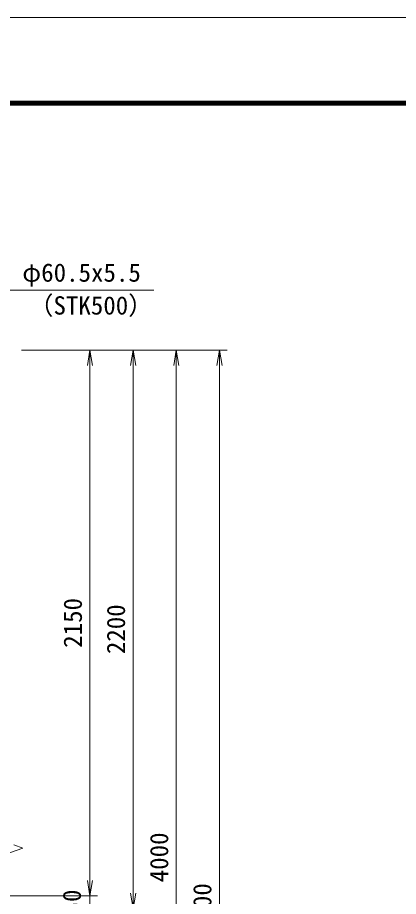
# Model space of a CAD drawing. Units: millimetres, scale not verified. Extents: x -6300 to 6300, y -4455 to 4455.
# Drawn here: x -2034 to -534, y 991 to 4455 of the extents above; entities that cross this region are included whole.
import ezdxf
from ezdxf.enums import TextEntityAlignment as Align

# ---------------------------------------------------------------- set-up
doc = ezdxf.new("R2010")
doc.units = ezdxf.units.MM
doc.header["$LTSCALE"] = 30
for name, color, linetype, lineweight in [('0-0_D-STR-TXT', 7, 'Continuous', 9), ('0-1_D-TTL', 7, 'Continuous', 9), ('0-6_D-STR-DIM', 7, 'Continuous', 9), ('0-7_0', 7, 'Continuous', 9)]:
    doc.layers.add(name, color=color, linetype=linetype, lineweight=lineweight)
doc.styles.add('ＭＳ ゴシック', font='')
doc.styles.get('ＭＳ ゴシック').set_extended_font_data('MS Gothic')

# ---------------------------------------------------------------- blocks, each defined once
blk = doc.blocks.new('_Open')
at = {"layer": '0-7_0'}
blk.add_line((-30, 5), (0, 0), dxfattribs=at)
blk.add_lwpolyline([(-30, -5), (0, 0), (-30, 0)], dxfattribs=at)

msp = doc.modelspace()

# ---------------------------------------------------------------- linework, layer by layer
at = {"layer": '0-0_D-STR-TXT'}
msp.add_lwpolyline([(-1496.7, 3380.93), (-2310.77, 3380.93), (-2392.89, 3055.26)], dxfattribs=at)
at = {"layer": '0-1_D-TTL', "color": 2, "lineweight": 18}
msp.add_lwpolyline([(-6300.14, 4455), (6299.86, 4455), (6299.86, -4455), (-6300.14, -4455)], close=True, dxfattribs=at)
at = {"layer": '0-1_D-TTL'}
for points in [[(-5895.14, 4125), (5894.86, 4125), (5894.86, -4125), (-5895.14, -4125)], [(-5891.39, 4121.25), (5891.11, 4121.25), (5891.11, -4121.25), (-5891.39, -4121.25)], [(-5887.64, 4117.5), (5887.36, 4117.5), (5887.36, -4117.5), (-5887.64, -4117.5)], [(-5883.89, 4113.75), (5883.61, 4113.75), (5883.61, -4113.75), (-5883.89, -4113.75)], [(-5880.14, 4110), (5879.86, 4110), (5879.86, -4110), (-5880.14, -4110)]]:
    msp.add_lwpolyline(points, close=True, dxfattribs=at)
at = {"layer": '0-6_D-STR-DIM'}
for p, q in [((-2018.51, 3143.84), (-1378.51, 3143.84)), ((-2018.51, 3143.84), (-1208.51, 3143.84)), ((-2018.51, 3143.84), (-1718.51, 3143.84)), ((-2018.51, 3143.84), (-1548.51, 3143.84)), ((-1748.51, 3083.84), (-1748.51, 1053.84)), ((-1578.51, 3083.84), (-1578.51, 1003.84)), ((-1408.51, -796.16), (-1408.51, 3083.84)), ((-1238.51, -1196.16), (-1238.51, 3083.84)), ((-2083.75, 1156.01), (-2013.27, 1181.66)), ((-2013.27, 1181.66), (-2048.51, 1194.49)), ((-1748.51, 1053.84), (-1748.51, 1113.84)), ((-2453.51, 993.84), (-1718.51, 993.84)), ((-2453.51, 993.84), (-1718.51, 993.84)), ((-1748.51, 993.84), (-1748.51, 943.84))]:
    msp.add_line(p, q, dxfattribs=at)

# ---------------------------------------------------------------- block references
at = {"layer": '0-6_D-STR-DIM', "xscale": 2, "yscale": 2}
for p, rotation in [((-1748.51, 3143.84), 90), ((-1578.51, 3143.84), 90), ((-1408.51, 3143.84), 90), ((-1238.51, 3143.84), 90), ((-1748.51, 993.84), 270), ((-1748.51, 993.84), 270), ((-1578.51, 943.84), 270)]:
    msp.add_blockref('_Open', p, dxfattribs=dict(at, rotation=rotation))

# ---------------------------------------------------------------- texts
at = {"layer": '0-0_D-STR-TXT', "style": 'ＭＳ ゴシック'}
for s, p in [('門柱 φ60.5x5.5', (-2261.11, 3392.19)), ('（STK500）', (-1990.73, 3262.69))]:
    msp.add_text(s, height=72.14, dxfattribs=at).set_placement(p, align=Align.BOTTOM_LEFT)
at = {"layer": '0-6_D-STR-DIM', "style": 'ＭＳ ゴシック'}
for s, p in [('2150', (-1758.63, 1970.96)), ('2200', (-1588.63, 1945.96)), ('4000', (-1418.63, 1046.71)), ('50', (-1762.17, 919.9)), ('4400', (-1248.63, 846.71))]:
    msp.add_text(s, height=72.14, rotation=90, dxfattribs=at).set_placement(p, align=Align.BOTTOM_LEFT)

doc.saveas('drawing.dxf')
